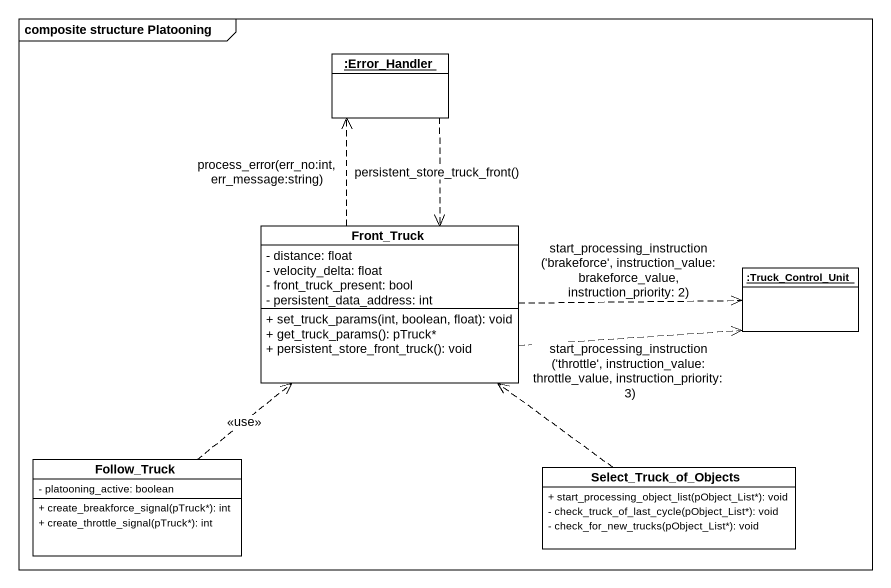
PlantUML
@startuml
mainframe composite structure Platooning
hide circle
hide empty members
skinparam classAttributeIconSize 0
object ":Error_Handler" as Error_Handler
class Front_Truck {
  - distance: float
  - velocity_delta: float
  - front_truck_present: bool
  - persistent_data_address: int
  + set_truck_params(int, boolean, float): void
  + get_truck_params(): pTruck*
  + persistent_store_front_truck(): void
}
object ":Truck_Control_Unit" as Truck_Control_Unit
class Follow_Truck {
  - platooning_active: boolean
  + create_breakforce_signal(pTruck*): int
  + create_throttle_signal(pTruck*): int
}
class Select_Truck_of_Objects {
  + start_processing_object_list(pObject_List*): void
  - check_truck_of_last_cycle(pObject_List*): void
  - check_for_new_trucks(pObject_List*): void
}
Error_Handler ..> Front_Truck : persistent_store_truck_front()
Front_Truck .up.> Error_Handler : process_error(err_no:int, err_message:string)
Front_Truck .right.> Truck_Control_Unit : start_processing_instruction ('brakeforce', instruction_value: brakeforce_value, instruction_priority: 2)
Front_Truck .right.> Truck_Control_Unit : start_processing_instruction ('throttle', instruction_value: throttle_value, instruction_priority: 3)
Follow_Truck .up.> Front_Truck : <<use>>
Select_Truck_of_Objects .up.> Front_Truck
@enduml
